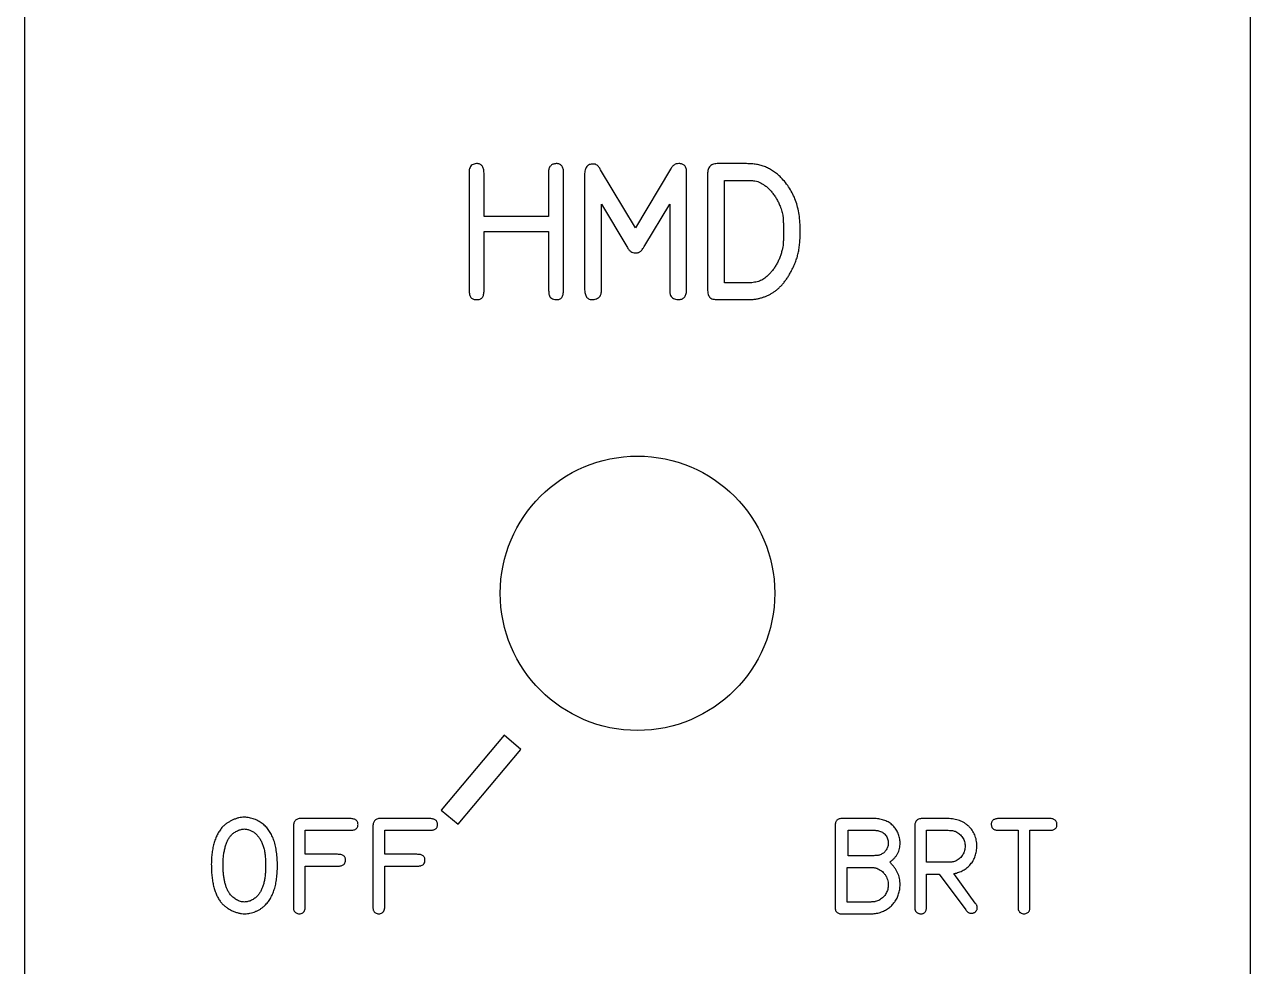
# Model space of a CAD drawing. Header units: inches. Extents: x 0.06 to 1.74, y -1.06 to 4.26.
# Drawn here: x 0.062 to 1.738, y 1.598 to 2.885 of the extents above; entities that cross this region are included whole.
import ezdxf

# ---------------------------------------------------------------- set-up
doc = ezdxf.new("R2010")
doc.units = ezdxf.units.IN
doc.header["$MEASUREMENT"] = 0

msp = doc.modelspace()

# ---------------------------------------------------------------- linework, layer by layer
at = {"color": 7, "linetype": 'Continuous', "lineweight": 25}
for p, q in [((0.0625, 4.2575), (0.0625, -1.0625)), ((1.7375, -1.0625), (1.7375, 3.3125)), ((0.67, 2.6812), (0.67, 2.5216)), ((0.6904, 2.6223), (0.6904, 2.6818)), ((0.7786, 2.683), (0.7786, 2.6223)), ((0.799, 2.5224), (0.799, 2.6818)), ((0.8974, 2.6069), (0.8496, 2.6863)), ((0.9453, 2.6873), (0.8974, 2.6069)), ((0.9671, 2.5215), (0.9671, 2.6825)), ((0.9958, 2.6802), (0.9958, 2.5257)), ((1.0491, 2.6947), (1.0108, 2.6947)), ((0.8278, 2.6796), (0.8278, 2.524)), ((1.0188, 2.6717), (1.0499, 2.6717)), ((1.0188, 2.5318), (1.0188, 2.6717)), ((0.8507, 2.5234), (0.8507, 2.6393)), ((0.8507, 2.6393), (0.8854, 2.5813)), ((0.91, 2.5827), (0.9441, 2.6393)), ((0.9441, 2.6393), (0.9441, 2.5229)), ((0.7786, 2.6223), (0.6904, 2.6223)), ((0.6904, 2.5216), (0.6904, 2.6019)), ((0.6904, 2.6019), (0.7786, 2.6019)), ((0.7786, 2.6019), (0.7786, 2.5227)), ((1.0497, 2.5318), (1.0188, 2.5318)), ((1.0102, 2.5088), (1.0496, 2.5088)), ((0.7177, 1.9135), (0.6318, 1.8112)), ((0.7406, 1.8942), (0.7177, 1.9135)), ((0.6548, 1.792), (0.7406, 1.8942)), ((0.6318, 1.8112), (0.6548, 1.792)), ((0.363, 1.8014), (0.363, 1.8014)), ((0.5078, 1.7996), (0.4414, 1.7996)), ((0.6164, 1.7996), (0.55, 1.7996)), ((1.2241, 1.7996), (1.1801, 1.7996)), ((1.3238, 1.7996), (1.2907, 1.7996)), ((1.4629, 1.7996), (1.3946, 1.7996)), ((0.43, 1.7887), (0.43, 1.6801)), ((0.446, 1.7508), (0.446, 1.7836)), ((0.446, 1.7836), (0.5078, 1.7836)), ((0.5386, 1.7887), (0.5386, 1.6801)), ((0.5546, 1.7508), (0.5546, 1.7836)), ((0.5546, 1.7836), (0.6164, 1.7836)), ((1.1701, 1.7898), (1.1701, 1.6798)), ((1.1877, 1.7489), (1.1877, 1.7836)), ((1.1877, 1.7836), (1.2223, 1.7836)), ((1.2789, 1.7884), (1.2789, 1.6808)), ((1.2949, 1.7836), (1.3244, 1.7836)), ((1.2949, 1.7399), (1.2949, 1.7836)), ((1.3937, 1.7836), (1.4201, 1.7836)), ((1.4201, 1.7836), (1.4201, 1.6804)), ((1.4361, 1.6794), (1.4361, 1.7836)), ((1.4361, 1.7836), (1.4623, 1.7836)), ((0.49, 1.7508), (0.446, 1.7508)), ((0.5986, 1.7508), (0.5546, 1.7508)), ((1.2227, 1.7489), (1.1877, 1.7489)), ((0.446, 1.6801), (0.446, 1.7347)), ((0.446, 1.7347), (0.4894, 1.7347)), ((0.5546, 1.6801), (0.5546, 1.7347)), ((0.5546, 1.7347), (0.598, 1.7347)), ((1.1863, 1.6856), (1.1863, 1.7329)), ((1.1863, 1.7329), (1.218, 1.7329)), ((1.323, 1.7399), (1.2949, 1.7399)), ((1.2949, 1.6801), (1.2949, 1.7238)), ((1.2949, 1.7238), (1.3122, 1.7238)), ((1.3122, 1.7238), (1.3486, 1.6747)), ((1.3614, 1.6841), (1.3321, 1.7244)), ((1.2163, 1.6856), (1.1863, 1.6856)), ((1.1803, 1.6695), (1.2165, 1.6695))]:
    msp.add_line(p, q, dxfattribs=at)
msp.add_circle((0.9, 2.1075), 0.1875, dxfattribs=at)
for points, knots in [([(0.6706, 2.6881), (0.6704, 2.6877), (0.6702, 2.6868), (0.6701, 2.6854), (0.67, 2.6835), (0.67, 2.6821), (0.67, 2.6812)], [0, 0, 0, 0, 0.195991, 0.38213, 0.624825, 1, 1, 1, 1]), ([(0.6801, 2.6947), (0.6789, 2.6946), (0.6768, 2.6944), (0.674, 2.693), (0.6718, 2.6909), (0.671, 2.6891), (0.6706, 2.6881)], [0, 0, 0, 0, 0.275843, 0.516674, 0.748891, 1, 1, 1, 1]), ([(0.6904, 2.6818), (0.6903, 2.6828), (0.6902, 2.6847), (0.6898, 2.6874), (0.6889, 2.6897), (0.6878, 2.6915), (0.6863, 2.693), (0.6845, 2.694), (0.6824, 2.6946), (0.6809, 2.6947), (0.6801, 2.6947)], [0, 0, 0, 0, 0.163146, 0.304681, 0.432747, 0.546235, 0.652223, 0.759544, 0.873374, 1, 1, 1, 1]), ([(0.789, 2.6947), (0.7882, 2.6946), (0.7867, 2.6945), (0.7845, 2.6939), (0.7826, 2.6929), (0.781, 2.6915), (0.7798, 2.6897), (0.7789, 2.6877), (0.7785, 2.6854), (0.7786, 2.6838), (0.7786, 2.683)], [0, 0, 0, 0, 0.13216, 0.252648, 0.371311, 0.491779, 0.611926, 0.732755, 0.859457, 1, 1, 1, 1]), ([(0.799, 2.6818), (0.799, 2.6828), (0.7989, 2.6847), (0.7985, 2.6874), (0.7978, 2.6897), (0.7966, 2.6916), (0.7952, 2.6931), (0.7934, 2.6941), (0.7913, 2.6947), (0.7898, 2.6947), (0.789, 2.6947)], [0, 0, 0, 0, 0.165307, 0.308794, 0.435609, 0.548148, 0.654295, 0.759898, 0.873312, 1, 1, 1, 1]), ([(0.8395, 2.6941), (0.8386, 2.6941), (0.8368, 2.6941), (0.8343, 2.6934), (0.8322, 2.6923), (0.8305, 2.6906), (0.8291, 2.6885), (0.8283, 2.6859), (0.8278, 2.6829), (0.8278, 2.6807), (0.8278, 2.6796)], [0, 0, 0, 0, 0.1314, 0.247774, 0.354267, 0.461615, 0.572866, 0.697925, 0.838731, 1, 1, 1, 1]), ([(0.8496, 2.6863), (0.8492, 2.687), (0.8485, 2.6883), (0.8472, 2.69), (0.8461, 2.6915), (0.8446, 2.6928), (0.8424, 2.694), (0.8405, 2.6941), (0.8395, 2.6941)], [0, 0, 0, 0, 0.180976, 0.334663, 0.468125, 0.579895, 0.780988, 1, 1, 1, 1]), ([(0.9563, 2.6947), (0.9552, 2.6947), (0.9531, 2.6946), (0.9507, 2.6935), (0.949, 2.6923), (0.9478, 2.6909), (0.9465, 2.6893), (0.9457, 2.688), (0.9453, 2.6873)], [0, 0, 0, 0, 0.23655, 0.442392, 0.550927, 0.680922, 0.827996, 1, 1, 1, 1]), ([(0.9671, 2.6825), (0.9671, 2.6835), (0.9671, 2.6854), (0.9666, 2.688), (0.9659, 2.6902), (0.9647, 2.6919), (0.9631, 2.6933), (0.9611, 2.6942), (0.9588, 2.6947), (0.9572, 2.6947), (0.9563, 2.6947)], [0, 0, 0, 0, 0.157138, 0.293657, 0.413846, 0.522798, 0.630234, 0.741011, 0.86118, 1, 1, 1, 1]), ([(1.0108, 2.6947), (1.0096, 2.6947), (1.0073, 2.6946), (1.0041, 2.694), (1.0014, 2.693), (0.9992, 2.6913), (0.9975, 2.6892), (0.9964, 2.6866), (0.9958, 2.6836), (0.9958, 2.6814), (0.9958, 2.6802)], [0, 0, 0, 0, 0.149708, 0.282347, 0.399883, 0.508426, 0.616661, 0.730264, 0.85635, 1, 1, 1, 1]), ([(1.0959, 2.6759), (1.0944, 2.6774), (1.0912, 2.6804), (1.086, 2.6842), (1.0806, 2.6876), (1.0749, 2.6902), (1.0688, 2.6923), (1.0625, 2.6937), (1.0559, 2.6946), (1.0514, 2.6946), (1.0491, 2.6947)], [0, 0, 0, 0, 0.127213, 0.25064, 0.372495, 0.493323, 0.615883, 0.739719, 0.867619, 1, 1, 1, 1]), ([(1.0499, 2.6717), (1.051, 2.6717), (1.0529, 2.6718), (1.0557, 2.6716), (1.0582, 2.6714), (1.0611, 2.6711), (1.0644, 2.6702), (1.0669, 2.669), (1.0682, 2.6684)], [0, 0, 0, 0, 0.167038, 0.313531, 0.445257, 0.560315, 0.776449, 1, 1, 1, 1]), ([(1.0682, 2.6684), (1.0695, 2.6677), (1.0723, 2.6662), (1.0762, 2.6633), (1.0799, 2.6598), (1.0835, 2.6559), (1.0868, 2.6516), (1.0899, 2.6469), (1.0926, 2.6419), (1.094, 2.6385), (1.0948, 2.6367)], [0, 0, 0, 0, 0.108815, 0.223046, 0.34223, 0.469524, 0.599834, 0.731986, 0.864687, 1, 1, 1, 1]), ([(1.1222, 2.6028), (1.1222, 2.6066), (1.1221, 2.614), (1.1209, 2.6248), (1.119, 2.6349), (1.1162, 2.6443), (1.1125, 2.653), (1.1079, 2.6611), (1.1025, 2.6689), (1.0981, 2.6735), (1.0959, 2.6759)], [0, 0, 0, 0, 0.144255, 0.279624, 0.407417, 0.528415, 0.645397, 0.762052, 0.879968, 1, 1, 1, 1]), ([(1.0948, 2.6367), (1.0953, 2.6355), (1.0963, 2.6331), (1.0974, 2.6295), (1.0983, 2.6261), (1.0987, 2.6232), (1.0989, 2.6208), (1.0991, 2.6186), (1.0992, 2.616), (1.0993, 2.613), (1.0993, 2.6097), (1.0993, 2.606), (1.0993, 2.6018), (1.0993, 2.5989), (1.0993, 2.5974)], [0, 0, 0, 0, 0.099136, 0.193652, 0.281365, 0.36547, 0.411235, 0.466023, 0.530927, 0.604906, 0.688993, 0.783209, 0.886537, 1, 1, 1, 1]), ([(1.0993, 2.5974), (1.0993, 2.596), (1.0993, 2.5934), (1.0993, 2.5898), (1.0992, 2.587), (1.0991, 2.5841), (1.0986, 2.5808), (1.098, 2.5783), (1.0976, 2.5769)], [0, 0, 0, 0, 0.207548, 0.381811, 0.51697, 0.618955, 0.796735, 1, 1, 1, 1]), ([(1.1098, 2.5472), (1.1109, 2.5493), (1.1131, 2.5534), (1.1158, 2.5598), (1.118, 2.5661), (1.1197, 2.5725), (1.1209, 2.5792), (1.1217, 2.5865), (1.1222, 2.5944), (1.1222, 2.5999), (1.1222, 2.6028)], [0, 0, 0, 0, 0.122914, 0.242316, 0.358054, 0.471139, 0.588026, 0.714383, 0.852054, 1, 1, 1, 1]), ([(0.8854, 2.5813), (0.8859, 2.5805), (0.8868, 2.579), (0.8882, 2.5771), (0.8895, 2.5756), (0.8912, 2.5741), (0.8938, 2.573), (0.896, 2.5729), (0.8972, 2.5729)], [0, 0, 0, 0, 0.1799801, 0.3341708, 0.4646223, 0.5710814, 0.7701176, 1, 1, 1, 1]), ([(0.8972, 2.5729), (0.8978, 2.5729), (0.8991, 2.5729), (0.9009, 2.5731), (0.9024, 2.5737), (0.9039, 2.5745), (0.9052, 2.5758), (0.9067, 2.5776), (0.9083, 2.58), (0.9094, 2.5817), (0.91, 2.5827)], [0, 0, 0, 0, 0.112445, 0.21645, 0.311298, 0.402519, 0.505251, 0.638112, 0.803125, 1, 1, 1, 1]), ([(1.0976, 2.5769), (1.0972, 2.5751), (1.0963, 2.5715), (1.0944, 2.5663), (1.0923, 2.5613), (1.0897, 2.5565), (1.0869, 2.5519), (1.0837, 2.5478), (1.0803, 2.5439), (1.0778, 2.5416), (1.0766, 2.5405)], [0, 0, 0, 0, 0.131076, 0.260457, 0.387849, 0.515049, 0.639819, 0.762628, 0.881718, 1, 1, 1, 1]), ([(1.0496, 2.5088), (1.0513, 2.5088), (1.0545, 2.5089), (1.0593, 2.5093), (1.064, 2.51), (1.0684, 2.511), (1.0727, 2.5124), (1.0768, 2.514), (1.0808, 2.5159), (1.0846, 2.5181), (1.0882, 2.5206), (1.0917, 2.5234), (1.0951, 2.5266), (1.0983, 2.53), (1.1014, 2.5339), (1.1044, 2.538), (1.1072, 2.5425), (1.1089, 2.5456), (1.1098, 2.5472)], [0, 0, 0, 0, 0.065537, 0.128894, 0.190513, 0.250819, 0.31017, 0.368743, 0.426366, 0.484321, 0.542747, 0.602028, 0.662919, 0.725322, 0.790697, 0.857753, 0.927457, 1, 1, 1, 1]), ([(1.0766, 2.5405), (1.0757, 2.5397), (1.0739, 2.5382), (1.0712, 2.5363), (1.0682, 2.5348), (1.0651, 2.5336), (1.0618, 2.5328), (1.0581, 2.5321), (1.054, 2.5318), (1.0512, 2.5318), (1.0497, 2.5318)], [0, 0, 0, 0, 0.120567, 0.236688, 0.349281, 0.461125, 0.577512, 0.706025, 0.846945, 1, 1, 1, 1]), ([(0.67, 2.5216), (0.67, 2.5205), (0.67, 2.5186), (0.6705, 2.5159), (0.6713, 2.5136), (0.6724, 2.5117), (0.6739, 2.5103), (0.6758, 2.5094), (0.678, 2.5088), (0.6795, 2.5088), (0.6803, 2.5088)], [0, 0, 0, 0, 0.160622, 0.303101, 0.429724, 0.542582, 0.648025, 0.753746, 0.86995, 1, 1, 1, 1]), ([(0.6803, 2.5088), (0.6811, 2.5088), (0.6827, 2.5088), (0.6848, 2.5094), (0.6866, 2.5103), (0.688, 2.5117), (0.6891, 2.5136), (0.6899, 2.5159), (0.6903, 2.5186), (0.6904, 2.5206), (0.6904, 2.5216)], [0, 0, 0, 0, 0.12736, 0.240825, 0.345956, 0.451152, 0.564289, 0.691777, 0.836027, 1, 1, 1, 1]), ([(0.7786, 2.5227), (0.7786, 2.5217), (0.7786, 2.5202), (0.7787, 2.5183), (0.7788, 2.5169), (0.7791, 2.5161), (0.7792, 2.5156)], [0, 0, 0, 0, 0.4002147, 0.6453418, 0.8176879, 1, 1, 1, 1]), ([(0.7792, 2.5156), (0.7795, 2.5146), (0.7802, 2.5127), (0.7824, 2.5105), (0.7853, 2.5092), (0.7875, 2.5089), (0.7887, 2.5088)], [0, 0, 0, 0, 0.248392, 0.479682, 0.720638, 1, 1, 1, 1]), ([(0.7887, 2.5088), (0.7895, 2.5088), (0.7911, 2.5089), (0.7934, 2.5094), (0.7953, 2.5104), (0.7968, 2.5119), (0.7978, 2.5138), (0.7985, 2.5162), (0.7989, 2.5192), (0.799, 2.5213), (0.799, 2.5224)], [0, 0, 0, 0, 0.128787, 0.242597, 0.346643, 0.446193, 0.553992, 0.677887, 0.826481, 1, 1, 1, 1]), ([(0.8278, 2.524), (0.8278, 2.5228), (0.8278, 2.5205), (0.8283, 2.5173), (0.8292, 2.5146), (0.8304, 2.5124), (0.832, 2.5106), (0.834, 2.5095), (0.8364, 2.5088), (0.8381, 2.5088), (0.839, 2.5088)], [0, 0, 0, 0, 0.16895, 0.315731, 0.445127, 0.5584, 0.663647, 0.767004, 0.877117, 1, 1, 1, 1]), ([(0.839, 2.5088), (0.8401, 2.5089), (0.8424, 2.5091), (0.8455, 2.5105), (0.8482, 2.5124), (0.8491, 2.5142), (0.8496, 2.5151)], [0, 0, 0, 0, 0.264173, 0.52785, 0.771962, 1, 1, 1, 1]), ([(0.8496, 2.5151), (0.8498, 2.5156), (0.8502, 2.5167), (0.8506, 2.5184), (0.8507, 2.5207), (0.8507, 2.5224), (0.8507, 2.5234)], [0, 0, 0, 0, 0.195534, 0.395189, 0.647995, 1, 1, 1, 1]), ([(0.9441, 2.5229), (0.9441, 2.5218), (0.9441, 2.52), (0.9443, 2.5177), (0.9446, 2.5159), (0.9448, 2.515), (0.945, 2.5145)], [0, 0, 0, 0, 0.3737461, 0.6427783, 0.836324, 1, 1, 1, 1]), ([(0.945, 2.5145), (0.9455, 2.5137), (0.9466, 2.512), (0.9491, 2.5103), (0.9523, 2.5092), (0.9545, 2.5089), (0.9558, 2.5088)], [0, 0, 0, 0, 0.230738, 0.462129, 0.711791, 1, 1, 1, 1]), ([(0.9558, 2.5088), (0.9566, 2.5089), (0.9582, 2.509), (0.9605, 2.5096), (0.9625, 2.5106), (0.9641, 2.512), (0.9654, 2.5138), (0.9663, 2.5161), (0.9669, 2.5187), (0.967, 2.5206), (0.9671, 2.5215)], [0, 0, 0, 0, 0.132713, 0.252265, 0.363903, 0.472404, 0.585277, 0.708362, 0.846212, 1, 1, 1, 1]), ([(0.9958, 2.5257), (0.9958, 2.5242), (0.9957, 2.5215), (0.9961, 2.5178), (0.997, 2.5147), (0.9983, 2.5123), (1.0004, 2.5106), (1.0031, 2.5095), (1.0065, 2.5089), (1.0089, 2.5088), (1.0102, 2.5088)], [0, 0, 0, 0, 0.165632, 0.307111, 0.42353, 0.521468, 0.616875, 0.724163, 0.850235, 1, 1, 1, 1]), ([(0.363, 1.8014), (0.3616, 1.8014), (0.359, 1.8013), (0.355, 1.8006), (0.3511, 1.7994), (0.3471, 1.7979), (0.3433, 1.796), (0.3396, 1.7938), (0.3363, 1.7913), (0.3342, 1.7894), (0.3332, 1.7884)], [0, 0, 0, 0, 0.118093, 0.238947, 0.362831, 0.491295, 0.621428, 0.748963, 0.874716, 1, 1, 1, 1]), ([(0.3888, 1.7918), (0.3879, 1.7926), (0.386, 1.794), (0.3829, 1.7959), (0.3797, 1.7976), (0.3764, 1.7989), (0.3731, 1.8), (0.3697, 1.8008), (0.3663, 1.8013), (0.3641, 1.8014), (0.363, 1.8014)], [0, 0, 0, 0, 0.128897, 0.256024, 0.383031, 0.510763, 0.636864, 0.759967, 0.880017, 1, 1, 1, 1]), ([(0.4414, 1.7996), (0.4405, 1.7997), (0.4388, 1.7998), (0.4365, 1.7994), (0.4344, 1.7987), (0.4327, 1.7975), (0.4315, 1.7958), (0.4305, 1.7938), (0.43, 1.7914), (0.43, 1.7897), (0.43, 1.7887)], [0, 0, 0, 0, 0.144598, 0.272844, 0.385404, 0.49383, 0.602546, 0.718653, 0.85012, 1, 1, 1, 1]), ([(0.5182, 1.7916), (0.5181, 1.7922), (0.5181, 1.7934), (0.5175, 1.795), (0.5167, 1.7965), (0.5155, 1.7976), (0.514, 1.7985), (0.5122, 1.7991), (0.5101, 1.7995), (0.5086, 1.7996), (0.5078, 1.7996)], [0, 0, 0, 0, 0.124823, 0.239542, 0.348256, 0.454921, 0.569878, 0.697288, 0.839209, 1, 1, 1, 1]), ([(0.55, 1.7996), (0.5491, 1.7997), (0.5475, 1.7998), (0.5451, 1.7994), (0.543, 1.7987), (0.5413, 1.7975), (0.5401, 1.7958), (0.5392, 1.7938), (0.5386, 1.7914), (0.5386, 1.7897), (0.5386, 1.7887)], [0, 0, 0, 0, 0.144598, 0.272844, 0.385404, 0.49383, 0.602546, 0.718653, 0.85012, 1, 1, 1, 1]), ([(0.6268, 1.7916), (0.6267, 1.7922), (0.6267, 1.7934), (0.6261, 1.795), (0.6253, 1.7965), (0.6241, 1.7976), (0.6226, 1.7985), (0.6208, 1.7991), (0.6187, 1.7995), (0.6172, 1.7996), (0.6164, 1.7996)], [0, 0, 0, 0, 0.124823, 0.239542, 0.348256, 0.454921, 0.569878, 0.697288, 0.839209, 1, 1, 1, 1]), ([(1.1801, 1.7996), (1.1793, 1.7996), (1.1778, 1.7997), (1.1756, 1.7993), (1.1738, 1.7985), (1.1724, 1.7975), (1.1713, 1.796), (1.1705, 1.7942), (1.1701, 1.7921), (1.1701, 1.7906), (1.1701, 1.7898)], [0, 0, 0, 0, 0.1468723, 0.2767804, 0.3927482, 0.5000402, 0.6083671, 0.7234334, 0.8533415, 1, 1, 1, 1]), ([(1.2587, 1.7664), (1.2587, 1.7675), (1.2586, 1.7698), (1.258, 1.7732), (1.2573, 1.7764), (1.2561, 1.7795), (1.2548, 1.7824), (1.2531, 1.7851), (1.2511, 1.7877), (1.2489, 1.7901), (1.2464, 1.7923), (1.2437, 1.7942), (1.2408, 1.7958), (1.2378, 1.7971), (1.2346, 1.7982), (1.2313, 1.799), (1.2277, 1.7995), (1.2253, 1.7996), (1.2241, 1.7996)], [0, 0, 0, 0, 0.065669, 0.129274, 0.190799, 0.251483, 0.311286, 0.370836, 0.43077, 0.492458, 0.554255, 0.61526, 0.676091, 0.738068, 0.800405, 0.864498, 0.931167, 1, 1, 1, 1]), ([(1.2907, 1.7996), (1.2897, 1.7996), (1.2879, 1.7997), (1.2853, 1.7992), (1.2831, 1.7984), (1.2814, 1.7972), (1.2801, 1.7955), (1.2792, 1.7934), (1.2788, 1.791), (1.2788, 1.7893), (1.2789, 1.7884)], [0, 0, 0, 0, 0.152563, 0.285872, 0.403042, 0.511865, 0.618926, 0.7312, 0.856993, 1, 1, 1, 1]), ([(1.3637, 1.7622), (1.3637, 1.7635), (1.3635, 1.7662), (1.363, 1.7701), (1.3621, 1.7738), (1.3608, 1.7773), (1.3593, 1.7806), (1.3573, 1.7837), (1.3551, 1.7865), (1.3525, 1.7892), (1.3497, 1.7916), (1.3466, 1.7937), (1.3433, 1.7955), (1.3398, 1.7969), (1.3361, 1.7981), (1.3322, 1.7989), (1.3281, 1.7995), (1.3252, 1.7996), (1.3238, 1.7996)], [0, 0, 0, 0, 0.066973, 0.130798, 0.192516, 0.252737, 0.311919, 0.370508, 0.42962, 0.489933, 0.550435, 0.610788, 0.671641, 0.733202, 0.796041, 0.861499, 0.929372, 1, 1, 1, 1]), ([(1.3946, 1.7996), (1.3937, 1.7996), (1.3921, 1.7996), (1.3897, 1.7992), (1.3877, 1.7987), (1.3861, 1.7978), (1.3848, 1.7967), (1.3839, 1.7953), (1.3834, 1.7937), (1.3833, 1.7925), (1.3833, 1.7919)], [0, 0, 0, 0, 0.172501, 0.322512, 0.454558, 0.568503, 0.674738, 0.776467, 0.882209, 1, 1, 1, 1]), ([(1.4731, 1.7913), (1.4731, 1.792), (1.473, 1.7932), (1.4725, 1.7949), (1.4717, 1.7964), (1.4705, 1.7976), (1.469, 1.7985), (1.4673, 1.7992), (1.4652, 1.7996), (1.4637, 1.7996), (1.4629, 1.7996)], [0, 0, 0, 0, 0.131132, 0.247224, 0.358152, 0.465143, 0.578981, 0.702243, 0.842783, 1, 1, 1, 1]), ([(0.3332, 1.7884), (0.332, 1.7869), (0.3295, 1.7839), (0.3264, 1.7788), (0.3237, 1.7731), (0.3215, 1.7668), (0.3198, 1.7601), (0.3186, 1.7529), (0.3179, 1.7452), (0.3178, 1.7399), (0.3177, 1.7372)], [0, 0, 0, 0, 0.105705, 0.215134, 0.329018, 0.449631, 0.576639, 0.710541, 0.851416, 1, 1, 1, 1]), ([(0.3338, 1.7368), (0.3338, 1.739), (0.3339, 1.7434), (0.3345, 1.7497), (0.3354, 1.7556), (0.3367, 1.761), (0.3383, 1.766), (0.3403, 1.7704), (0.3426, 1.7742), (0.3444, 1.7764), (0.3453, 1.7774)], [0, 0, 0, 0, 0.156015, 0.302721, 0.440716, 0.570083, 0.690884, 0.801727, 0.904106, 1, 1, 1, 1]), ([(0.3453, 1.7774), (0.3459, 1.778), (0.3471, 1.7791), (0.3491, 1.7806), (0.3513, 1.782), (0.3536, 1.7831), (0.356, 1.7841), (0.3584, 1.7848), (0.3607, 1.7852), (0.3622, 1.7853), (0.363, 1.7854)], [0, 0, 0, 0, 0.1233718, 0.2488697, 0.3785628, 0.5115228, 0.6437045, 0.7676051, 0.8867564, 0.9996268, 0.9996268, 0.9996268, 0.9996268]), ([(0.363, 1.7854), (0.3636, 1.7853), (0.365, 1.7853), (0.367, 1.7849), (0.3691, 1.7843), (0.3719, 1.7833), (0.3752, 1.7816), (0.3775, 1.7797), (0.3786, 1.7788)], [0.0003825, 0.0003825, 0.0003825, 0.0003825, 0.1152659, 0.2343175, 0.3582089, 0.4887804, 0.7484984, 1, 1, 1, 1]), ([(0.3786, 1.7788), (0.3797, 1.7777), (0.3819, 1.7754), (0.3846, 1.7714), (0.3869, 1.7668), (0.3888, 1.7617), (0.3903, 1.7561), (0.3912, 1.7499), (0.3919, 1.7431), (0.3919, 1.7384), (0.3919, 1.736)], [0, 0, 0, 0, 0.100871, 0.205152, 0.314772, 0.432547, 0.558901, 0.694635, 0.841464, 1, 1, 1, 1]), ([(0.408, 1.735), (0.408, 1.7367), (0.408, 1.7399), (0.4077, 1.7447), (0.4074, 1.7493), (0.4069, 1.7537), (0.4062, 1.7579), (0.4054, 1.7619), (0.4045, 1.7658), (0.4033, 1.7694), (0.4021, 1.7729), (0.4006, 1.7762), (0.3991, 1.7793), (0.3973, 1.7821), (0.3954, 1.7849), (0.3934, 1.7874), (0.3912, 1.7897), (0.3896, 1.7911), (0.3888, 1.7918)], [0, 0, 0, 0, 0.080431, 0.157744, 0.231975, 0.303788, 0.372682, 0.438911, 0.50297, 0.564688, 0.624109, 0.681595, 0.737386, 0.791932, 0.845168, 0.897479, 0.948881, 1, 1, 1, 1]), ([(0.5078, 1.7836), (0.5086, 1.7836), (0.5101, 1.7836), (0.5122, 1.784), (0.5141, 1.7846), (0.5156, 1.7855), (0.5168, 1.7866), (0.5175, 1.7881), (0.5181, 1.7898), (0.5181, 1.791), (0.5182, 1.7916)], [0, 0, 0, 0, 0.162518, 0.305061, 0.431361, 0.544321, 0.652734, 0.759549, 0.872683, 1, 1, 1, 1]), ([(0.6164, 1.7836), (0.6172, 1.7836), (0.6187, 1.7836), (0.6209, 1.784), (0.6227, 1.7846), (0.6242, 1.7855), (0.6254, 1.7866), (0.6262, 1.7881), (0.6267, 1.7898), (0.6268, 1.791), (0.6268, 1.7916)], [0, 0, 0, 0, 0.162518, 0.305061, 0.431361, 0.544321, 0.652734, 0.759549, 0.872683, 1, 1, 1, 1]), ([(1.2223, 1.7836), (1.2231, 1.7836), (1.2245, 1.7836), (1.2263, 1.7835), (1.2278, 1.7834), (1.2287, 1.7831), (1.2292, 1.783)], [0, 0, 0, 0, 0.342697, 0.592108, 0.793843, 1, 1, 1, 1]), ([(1.2292, 1.783), (1.2301, 1.7827), (1.232, 1.7823), (1.2346, 1.781), (1.2369, 1.7792), (1.2389, 1.7772), (1.2405, 1.7748), (1.2418, 1.7722), (1.2425, 1.7693), (1.2426, 1.7674), (1.2427, 1.7664)], [0, 0, 0, 0, 0.127628, 0.251729, 0.373245, 0.498611, 0.62372, 0.74624, 0.871062, 1, 1, 1, 1]), ([(1.3244, 1.7836), (1.3255, 1.7836), (1.3276, 1.7835), (1.3304, 1.7833), (1.3328, 1.7827), (1.3342, 1.7821), (1.3349, 1.7818)], [0, 0, 0, 0, 0.316721, 0.566805, 0.782691, 1, 1, 1, 1]), ([(1.3349, 1.7818), (1.3359, 1.7813), (1.3377, 1.7804), (1.3401, 1.7785), (1.3423, 1.7763), (1.3442, 1.7738), (1.3457, 1.7711), (1.3468, 1.7682), (1.3475, 1.7651), (1.3476, 1.763), (1.3476, 1.762)], [0, 0, 0, 0, 0.1259376, 0.2487599, 0.3728283, 0.4981563, 0.6240939, 0.747043, 0.871982, 1, 1, 1, 1]), ([(1.3833, 1.7919), (1.3833, 1.7913), (1.3834, 1.79), (1.3839, 1.7883), (1.3847, 1.7868), (1.3859, 1.7856), (1.3874, 1.7847), (1.3892, 1.784), (1.3914, 1.7836), (1.3929, 1.7836), (1.3937, 1.7836)], [0, 0, 0, 0, 0.129333, 0.24452, 0.353163, 0.460124, 0.575129, 0.700367, 0.841001, 1, 1, 1, 1]), ([(1.4623, 1.7836), (1.4632, 1.7836), (1.4648, 1.7836), (1.467, 1.7839), (1.4689, 1.7845), (1.4704, 1.7854), (1.4716, 1.7865), (1.4725, 1.7879), (1.473, 1.7895), (1.4731, 1.7907), (1.4731, 1.7913)], [0, 0, 0, 0, 0.167971, 0.315478, 0.443154, 0.558617, 0.664384, 0.768603, 0.877991, 1, 1, 1, 1]), ([(1.2427, 1.7664), (1.2426, 1.7655), (1.2426, 1.7639), (1.242, 1.7615), (1.2412, 1.7592), (1.24, 1.7571), (1.2386, 1.7551), (1.2369, 1.7533), (1.2349, 1.7518), (1.2334, 1.7511), (1.2327, 1.7507)], [0, 0, 0, 0, 0.127242, 0.25258, 0.374484, 0.499056, 0.623995, 0.747426, 0.872065, 1, 1, 1, 1]), ([(1.2446, 1.7401), (1.2457, 1.7409), (1.2479, 1.7426), (1.2509, 1.7454), (1.2533, 1.7484), (1.2554, 1.7516), (1.2569, 1.755), (1.258, 1.7586), (1.2587, 1.7624), (1.2587, 1.765), (1.2587, 1.7664)], [0, 0, 0, 0, 0.135811, 0.265483, 0.389379, 0.51051, 0.62995, 0.749404, 0.87281, 1, 1, 1, 1]), ([(1.3321, 1.7244), (1.3333, 1.7247), (1.3356, 1.7252), (1.339, 1.7262), (1.3421, 1.7274), (1.3451, 1.7289), (1.3479, 1.7306), (1.3505, 1.7326), (1.3529, 1.7348), (1.3551, 1.7372), (1.3571, 1.7398), (1.3588, 1.7425), (1.3603, 1.7455), (1.3615, 1.7485), (1.3625, 1.7517), (1.3632, 1.7551), (1.3636, 1.7586), (1.3637, 1.7609), (1.3637, 1.7622)], [0, 0, 0, 0, 0.0673066, 0.1322419, 0.1950894, 0.2562909, 0.3170495, 0.3775796, 0.4379471, 0.499058, 0.5599054, 0.6204996, 0.6812308, 0.7417335, 0.8038449, 0.8673328, 0.9325533, 1, 1, 1, 1]), ([(1.3476, 1.762), (1.3476, 1.7609), (1.3475, 1.7588), (1.3469, 1.7558), (1.3458, 1.7529), (1.3444, 1.7502), (1.3427, 1.7477), (1.3406, 1.7455), (1.3382, 1.7436), (1.3364, 1.7426), (1.3355, 1.7421)], [0, 0, 0, 0, 0.129766, 0.254879, 0.378796, 0.503888, 0.628963, 0.751585, 0.874137, 1, 1, 1, 1]), ([(0.501, 1.7426), (0.501, 1.7433), (0.501, 1.7445), (0.5005, 1.7463), (0.4996, 1.7477), (0.4984, 1.7489), (0.4968, 1.7498), (0.4948, 1.7504), (0.4925, 1.7507), (0.4909, 1.7507), (0.49, 1.7508)], [0, 0, 0, 0, 0.124835, 0.235734, 0.34105, 0.445808, 0.558269, 0.687356, 0.833745, 1, 1, 1, 1]), ([(0.4959, 1.7353), (0.4966, 1.7356), (0.4981, 1.7362), (0.4997, 1.7379), (0.5007, 1.7401), (0.5009, 1.7418), (0.501, 1.7426)], [0, 0, 0, 0, 0.2546076, 0.4873023, 0.7299804, 1, 1, 1, 1]), ([(0.6096, 1.7426), (0.6096, 1.7433), (0.6096, 1.7445), (0.6091, 1.7463), (0.6082, 1.7477), (0.607, 1.7489), (0.6054, 1.7498), (0.6034, 1.7504), (0.6011, 1.7507), (0.5995, 1.7507), (0.5986, 1.7508)], [0, 0, 0, 0, 0.124835, 0.235734, 0.34105, 0.445808, 0.558269, 0.687356, 0.833745, 1, 1, 1, 1]), ([(0.6045, 1.7353), (0.6052, 1.7356), (0.6067, 1.7362), (0.6083, 1.7379), (0.6094, 1.7401), (0.6095, 1.7418), (0.6096, 1.7426)], [0, 0, 0, 0, 0.2546076, 0.4873023, 0.7299804, 1, 1, 1, 1]), ([(1.2327, 1.7507), (1.2321, 1.7504), (1.2308, 1.7497), (1.2285, 1.7492), (1.2258, 1.749), (1.2238, 1.749), (1.2227, 1.7489)], [0, 0, 0, 0, 0.205295, 0.418341, 0.673958, 1, 1, 1, 1]), ([(1.3355, 1.7421), (1.3347, 1.7417), (1.3331, 1.7409), (1.3308, 1.7404), (1.3288, 1.7401), (1.3271, 1.7399), (1.3251, 1.7399), (1.3237, 1.7399), (1.323, 1.7399)], [0, 0, 0, 0, 0.211517, 0.424706, 0.540005, 0.674698, 0.828583, 1, 1, 1, 1]), ([(0.3177, 1.7372), (0.3178, 1.7345), (0.3178, 1.7291), (0.3184, 1.7214), (0.3194, 1.7142), (0.3207, 1.7075), (0.3225, 1.7013), (0.3247, 1.6956), (0.3273, 1.6904), (0.3294, 1.6873), (0.3304, 1.6858)], [0, 0, 0, 0, 0.153117, 0.297146, 0.432019, 0.559217, 0.67873, 0.790972, 0.898008, 1, 1, 1, 1]), ([(0.3432, 1.6966), (0.3424, 1.6977), (0.3408, 1.7001), (0.3389, 1.7041), (0.3373, 1.7084), (0.336, 1.7132), (0.335, 1.7184), (0.3343, 1.7241), (0.3339, 1.7303), (0.3338, 1.7346), (0.3338, 1.7368)], [0, 0, 0, 0, 0.100096, 0.204761, 0.314883, 0.431713, 0.556714, 0.693411, 0.840791, 1, 1, 1, 1]), ([(0.3919, 1.736), (0.3919, 1.7336), (0.3918, 1.7291), (0.3914, 1.7225), (0.3905, 1.7165), (0.3894, 1.7111), (0.3878, 1.7062), (0.3859, 1.7017), (0.3837, 1.6977), (0.3819, 1.6953), (0.381, 1.6942)], [0, 0, 0, 0, 0.161185, 0.309885, 0.446706, 0.572256, 0.688604, 0.79819, 0.901391, 1, 1, 1, 1]), ([(0.3908, 1.6807), (0.3922, 1.6822), (0.395, 1.6852), (0.3985, 1.6905), (0.4015, 1.6964), (0.4039, 1.703), (0.4058, 1.7101), (0.4071, 1.7179), (0.4079, 1.7262), (0.408, 1.732), (0.408, 1.735)], [0, 0, 0, 0, 0.104917, 0.212948, 0.325254, 0.443443, 0.569143, 0.703178, 0.846557, 1, 1, 1, 1]), ([(0.4894, 1.7347), (0.4902, 1.7347), (0.4916, 1.7347), (0.4935, 1.7348), (0.4948, 1.735), (0.4955, 1.7352), (0.4959, 1.7353)], [0, 0, 0, 0, 0.380151, 0.646007, 0.834596, 1, 1, 1, 1]), ([(0.598, 1.7347), (0.5989, 1.7347), (0.6003, 1.7347), (0.6021, 1.7348), (0.6034, 1.735), (0.6042, 1.7352), (0.6045, 1.7353)], [0, 0, 0, 0, 0.380151, 0.646007, 0.834596, 1, 1, 1, 1]), ([(1.218, 1.7329), (1.219, 1.7329), (1.2207, 1.7329), (1.223, 1.7327), (1.225, 1.7324), (1.2262, 1.7319), (1.2268, 1.7317)], [0, 0, 0, 0, 0.321599, 0.5652739, 0.7775078, 1, 1, 1, 1]), ([(1.2268, 1.7317), (1.228, 1.7312), (1.2302, 1.7304), (1.2332, 1.7283), (1.236, 1.726), (1.2382, 1.7231), (1.2402, 1.7199), (1.2415, 1.7165), (1.2425, 1.7129), (1.2426, 1.7104), (1.2427, 1.7091)], [0, 0, 0, 0, 0.124076, 0.246154, 0.368552, 0.494871, 0.622164, 0.74691, 0.872152, 1, 1, 1, 1]), ([(1.2587, 1.7093), (1.2587, 1.7108), (1.2587, 1.7137), (1.258, 1.7179), (1.257, 1.7219), (1.2555, 1.7257), (1.2535, 1.7294), (1.2511, 1.733), (1.2481, 1.7366), (1.2458, 1.7389), (1.2446, 1.7401)], [0, 0, 0, 0, 0.1265244, 0.2477897, 0.3657296, 0.4814658, 0.5989342, 0.7243663, 0.8572932, 1, 1, 1, 1]), ([(1.2427, 1.7091), (1.2426, 1.7081), (1.2425, 1.706), (1.2419, 1.7029), (1.2409, 1.7), (1.2395, 1.6972), (1.2378, 1.6945), (1.2358, 1.6922), (1.2335, 1.6901), (1.2318, 1.689), (1.2309, 1.6884)], [0, 0, 0, 0, 0.126611, 0.252005, 0.375768, 0.502461, 0.628376, 0.75264, 0.875014, 1, 1, 1, 1]), ([(1.2317, 1.6715), (1.2327, 1.6718), (1.2347, 1.6725), (1.2376, 1.6739), (1.2403, 1.6754), (1.2429, 1.6771), (1.2453, 1.6789), (1.2475, 1.681), (1.2495, 1.6833), (1.2514, 1.6857), (1.2531, 1.6882), (1.2546, 1.6909), (1.2558, 1.6937), (1.2568, 1.6967), (1.2577, 1.6997), (1.2583, 1.7028), (1.2586, 1.706), (1.2587, 1.7082), (1.2587, 1.7093)], [0, 0, 0, 0, 0.064828, 0.127812, 0.190044, 0.25143, 0.312055, 0.372684, 0.433344, 0.495213, 0.557072, 0.618533, 0.680016, 0.741937, 0.804304, 0.867858, 0.932974, 1, 1, 1, 1]), ([(0.363, 1.6856), (0.3621, 1.6856), (0.3602, 1.6857), (0.3575, 1.6863), (0.3548, 1.6873), (0.3522, 1.6886), (0.3496, 1.6902), (0.3472, 1.6921), (0.3451, 1.6942), (0.3438, 1.6958), (0.3432, 1.6966)], [0, 0, 0, 0, 0.116371, 0.233648, 0.355137, 0.482644, 0.612358, 0.740459, 0.869445, 1, 1, 1, 1]), ([(0.381, 1.6942), (0.3804, 1.6936), (0.3792, 1.6923), (0.3771, 1.6907), (0.3749, 1.6892), (0.3726, 1.688), (0.3702, 1.6869), (0.3678, 1.6862), (0.3654, 1.6857), (0.3638, 1.6856), (0.363, 1.6856)], [0, 0, 0, 0, 0.125943, 0.253592, 0.381875, 0.513444, 0.642703, 0.765426, 0.885106, 1, 1, 1, 1]), ([(0.3304, 1.6858), (0.3314, 1.6847), (0.3334, 1.6823), (0.337, 1.6793), (0.3409, 1.6765), (0.3452, 1.6741), (0.3497, 1.6721), (0.3542, 1.6707), (0.3588, 1.6698), (0.3618, 1.6696), (0.3634, 1.6695)], [0, 0, 0, 0, 0.121092, 0.243919, 0.369915, 0.501016, 0.631465, 0.757614, 0.879349, 1, 1, 1, 1]), ([(0.3634, 1.6695), (0.3646, 1.6696), (0.367, 1.6697), (0.3706, 1.6703), (0.3743, 1.6712), (0.3779, 1.6725), (0.3814, 1.6741), (0.3848, 1.676), (0.3879, 1.6782), (0.3898, 1.6798), (0.3908, 1.6807)], [0, 0, 0, 0, 0.1190169, 0.2401863, 0.3647236, 0.492817, 0.6221609, 0.7482618, 0.8746122, 1, 1, 1, 1]), ([(0.43, 1.6801), (0.43, 1.6793), (0.43, 1.678), (0.43, 1.6764), (0.4302, 1.6752), (0.4304, 1.6745), (0.4305, 1.6741)], [0, 0, 0, 0, 0.380827, 0.630759, 0.816703, 1, 1, 1, 1]), ([(0.4455, 1.6747), (0.4456, 1.675), (0.4458, 1.6756), (0.446, 1.6768), (0.446, 1.6782), (0.446, 1.6794), (0.446, 1.6801)], [0, 0, 0, 0, 0.183204, 0.368477, 0.61913, 1, 1, 1, 1]), ([(0.5386, 1.6801), (0.5386, 1.6793), (0.5386, 1.678), (0.5386, 1.6764), (0.5388, 1.6752), (0.539, 1.6745), (0.5392, 1.6741)], [0, 0, 0, 0, 0.380827, 0.630759, 0.816703, 1, 1, 1, 1]), ([(0.5541, 1.6747), (0.5542, 1.675), (0.5544, 1.6756), (0.5546, 1.6768), (0.5546, 1.6782), (0.5546, 1.6794), (0.5546, 1.6801)], [0, 0, 0, 0, 0.183204, 0.368477, 0.61913, 1, 1, 1, 1]), ([(1.1701, 1.6798), (1.1701, 1.6789), (1.17, 1.6773), (1.1703, 1.6751), (1.171, 1.6732), (1.1721, 1.6717), (1.1737, 1.6705), (1.1756, 1.6698), (1.1778, 1.6694), (1.1794, 1.6695), (1.1803, 1.6695)], [0, 0, 0, 0, 0.147583, 0.277378, 0.390383, 0.496309, 0.603214, 0.718353, 0.848689, 1, 1, 1, 1]), ([(1.2309, 1.6884), (1.23, 1.6879), (1.2281, 1.687), (1.2254, 1.6863), (1.2231, 1.6859), (1.221, 1.6857), (1.2187, 1.6856), (1.2171, 1.6856), (1.2163, 1.6856)], [0, 0, 0, 0, 0.207036, 0.424632, 0.544072, 0.681385, 0.831472, 1, 1, 1, 1]), ([(1.2789, 1.6808), (1.2789, 1.6801), (1.2788, 1.6788), (1.2789, 1.6772), (1.2789, 1.6762), (1.279, 1.6757), (1.2791, 1.6754)], [0, 0, 0, 0, 0.4302159, 0.6959168, 0.8681232, 1, 1, 1, 1]), ([(1.2791, 1.6754), (1.2792, 1.675), (1.2794, 1.6742), (1.28, 1.673), (1.2808, 1.672), (1.2818, 1.6711), (1.2829, 1.6704), (1.2842, 1.6699), (1.2856, 1.6696), (1.2865, 1.6695), (1.287, 1.6695)], [0, 0, 0, 0, 0.123366, 0.242353, 0.362472, 0.483883, 0.610359, 0.735567, 0.865265, 1, 1, 1, 1]), ([(1.287, 1.6695), (1.2876, 1.6695), (1.2888, 1.6695), (1.2905, 1.67), (1.2919, 1.6708), (1.2931, 1.672), (1.2939, 1.6735), (1.2946, 1.6754), (1.2949, 1.6777), (1.2949, 1.6792), (1.2949, 1.6801)], [0, 0, 0, 0, 0.122837, 0.234702, 0.33802, 0.443195, 0.556426, 0.685775, 0.832502, 1, 1, 1, 1]), ([(1.3561, 1.6702), (1.3566, 1.6702), (1.3577, 1.6703), (1.3593, 1.6707), (1.3607, 1.6714), (1.3619, 1.6724), (1.363, 1.6735), (1.3637, 1.6749), (1.3642, 1.6763), (1.3643, 1.6774), (1.3643, 1.6779)], [0, 0, 0, 0, 0.135646, 0.261721, 0.384461, 0.506394, 0.629134, 0.747998, 0.871067, 1, 1, 1, 1]), ([(1.3622, 1.6832), (1.362, 1.6833), (1.3617, 1.6836), (1.3615, 1.684), (1.3614, 1.6841)], [0, 0, 0, 0, 0.599388, 1, 1, 1, 1]), ([(1.3643, 1.6779), (1.3643, 1.6784), (1.3642, 1.6793), (1.3639, 1.6806), (1.3632, 1.6819), (1.3625, 1.6828), (1.3622, 1.6832)], [0, 0, 0, 0, 0.226314, 0.465329, 0.719634, 1, 1, 1, 1]), ([(1.4201, 1.6804), (1.4201, 1.6797), (1.42, 1.6785), (1.4201, 1.6771), (1.4201, 1.676), (1.4202, 1.6754), (1.4203, 1.6751)], [0, 0, 0, 0, 0.398255, 0.647892, 0.828751, 1, 1, 1, 1]), ([(1.4203, 1.6751), (1.4204, 1.6747), (1.4206, 1.6739), (1.4213, 1.6729), (1.4221, 1.6719), (1.4234, 1.6708), (1.4254, 1.6698), (1.4272, 1.6696), (1.4281, 1.6695)], [0, 0, 0, 0, 0.120094, 0.238507, 0.357556, 0.48472, 0.738153, 1, 1, 1, 1]), ([(1.4354, 1.6737), (1.4355, 1.674), (1.4358, 1.6747), (1.436, 1.6759), (1.4361, 1.6775), (1.4361, 1.6787), (1.4361, 1.6794)], [0, 0, 0, 0, 0.180764, 0.36983, 0.622332, 1, 1, 1, 1]), ([(0.4305, 1.6741), (0.4309, 1.6735), (0.4317, 1.6722), (0.4334, 1.6707), (0.4356, 1.6698), (0.4372, 1.6696), (0.438, 1.6695)], [0, 0, 0, 0, 0.250598, 0.488274, 0.729187, 1, 1, 1, 1]), ([(0.438, 1.6695), (0.4388, 1.6696), (0.4405, 1.6697), (0.4424, 1.6706), (0.4437, 1.6717), (0.4445, 1.6726), (0.4451, 1.6736), (0.4453, 1.6743), (0.4455, 1.6747)], [0, 0, 0, 0, 0.260463, 0.513082, 0.636554, 0.7556, 0.87629, 1, 1, 1, 1]), ([(0.5392, 1.6741), (0.5395, 1.6735), (0.5403, 1.6722), (0.5421, 1.6707), (0.5442, 1.6698), (0.5458, 1.6696), (0.5466, 1.6695)], [0, 0, 0, 0, 0.250598, 0.488274, 0.729187, 1, 1, 1, 1]), ([(0.5466, 1.6695), (0.5474, 1.6696), (0.5491, 1.6697), (0.551, 1.6706), (0.5523, 1.6717), (0.5531, 1.6726), (0.5537, 1.6736), (0.5539, 1.6743), (0.5541, 1.6747)], [0, 0, 0, 0, 0.260463, 0.513082, 0.636554, 0.7556, 0.87629, 1, 1, 1, 1]), ([(1.2165, 1.6695), (1.2173, 1.6695), (1.2189, 1.6695), (1.2211, 1.6696), (1.2231, 1.6697), (1.2255, 1.6699), (1.2284, 1.6705), (1.2306, 1.6711), (1.2317, 1.6715)], [0, 0, 0, 0, 0.163341, 0.308003, 0.438296, 0.552322, 0.769922, 1, 1, 1, 1]), ([(1.3486, 1.6747), (1.3489, 1.6742), (1.3495, 1.6735), (1.3504, 1.6725), (1.3513, 1.6717), (1.3524, 1.6709), (1.354, 1.6703), (1.3554, 1.6702), (1.3561, 1.6702)], [0, 0, 0, 0, 0.1673164, 0.3142571, 0.4436901, 0.554631, 0.7635194, 1, 1, 1, 1]), ([(1.4281, 1.6695), (1.4289, 1.6696), (1.4304, 1.6697), (1.4325, 1.6705), (1.4342, 1.6719), (1.435, 1.6731), (1.4354, 1.6737)], [0, 0, 0, 0, 0.2719151, 0.5139004, 0.7515035, 1, 1, 1, 1])]:
    msp.add_open_spline(points, degree=3, knots=knots, dxfattribs=at)

doc.saveas('drawing.dxf')
